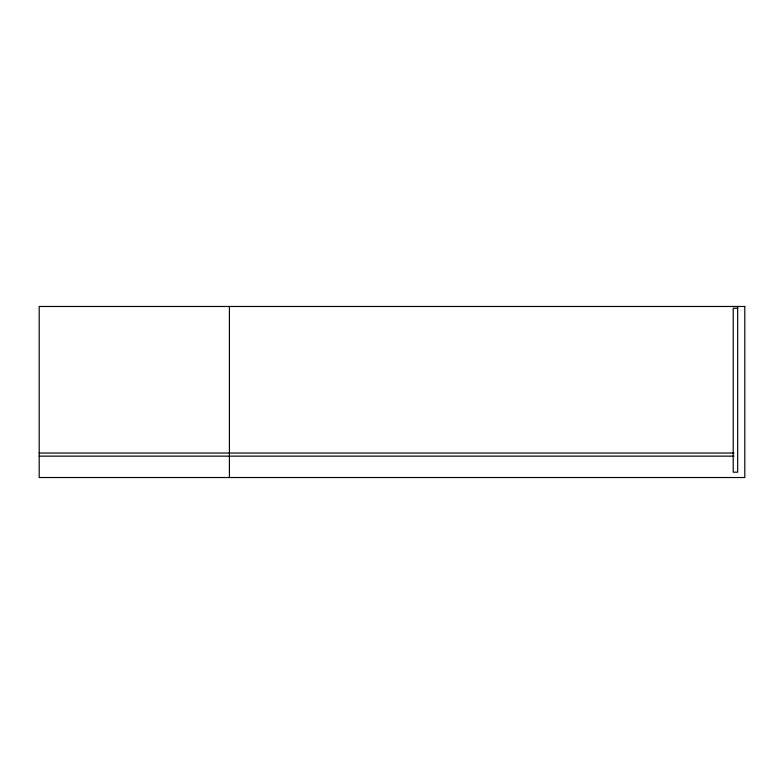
<?xml version="1.0" encoding="UTF-8"?>
<svg xmlns="http://www.w3.org/2000/svg" width="784" height="784" viewBox="0 0 784 784"><rect width="100%" height="100%" fill="white"/><g stroke="black" fill="none" stroke-linecap="round" stroke-linejoin="round"><path stroke-width="1.18" d="M737.675 308.259L733.216 308.259L733.216 472.184L737.675 472.184L737.675 306.475M39.2 453.025L734 453.025M39.2 456.141L734 456.141M229.408 306.475L229.408 477.525M744.8 306.475L39.2 306.475L39.2 477.525L744.8 477.525L744.8 306.475"/></g></svg>
